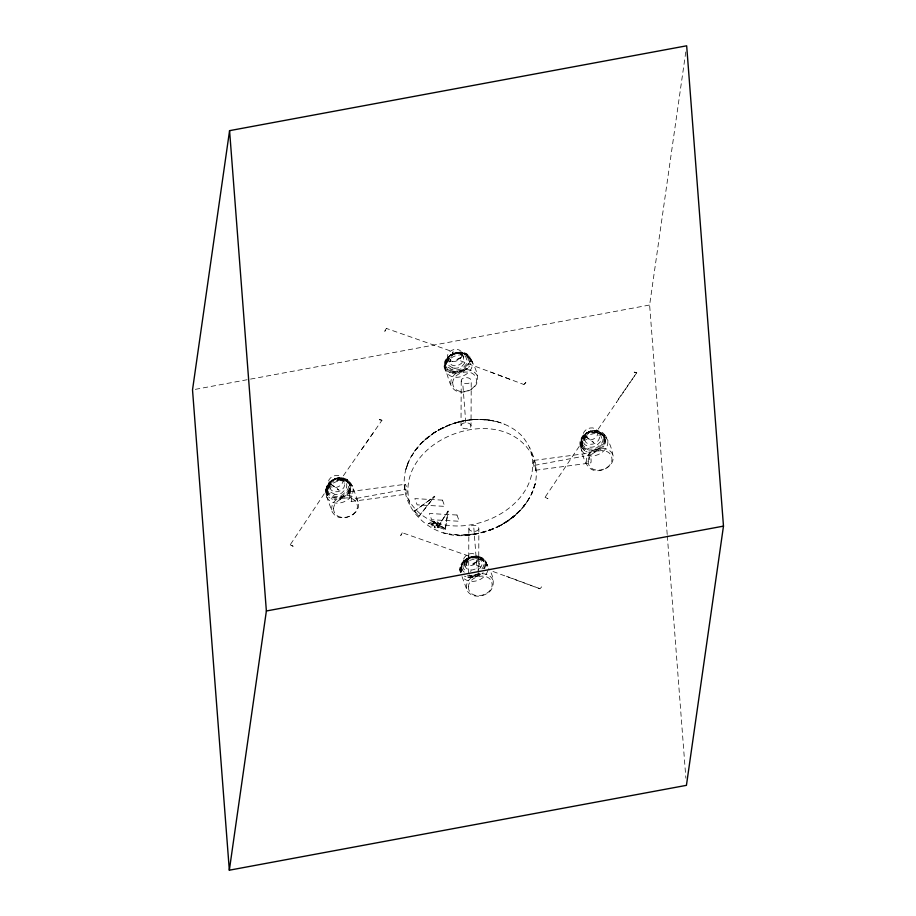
<?xml version="1.0" encoding="UTF-8"?>
<svg xmlns="http://www.w3.org/2000/svg" width="916" height="916" viewBox="0 0 916 916"><rect width="100%" height="100%" fill="white"/><g stroke="black" fill="none" stroke-linecap="round" stroke-linejoin="round"><path stroke-width="0.69" stroke-dasharray="4.58 3.44" d="M581.408 449.928C589.812 465.591 618.266 447.569 603.85 434.127L604.743 444.363C611.751 422.368 573.588 429.031 580.847 447.832C579.92 440.596 586.881 434.882 593.453 433.737C606.976 430.486 611.533 446.916 613.296 456.992C613.571 464.652 605.865 470.16 598.801 470.664C585.931 472.267 583.091 456.477 580.733 447.191M461 425.619L461.229 380.495M460.908 572.683C460.324 558.886 484.587 552.898 488.251 567.382M468.649 573.393L468.866 528.269M471.019 425.906A5.015 3.034 0.3 0 0 463.691 423.066A5.015 3.034 0.3 0 0 463.324 428.322A5.015 3.034 0.3 0 0 471.019 425.906L471.236 380.781A5.015 3.034 0.3 0 0 463.908 377.942A5.015 3.034 0.3 0 0 463.542 383.197A5.015 3.034 0.3 0 0 471.236 380.781M478.667 572.271L478.885 528.555A5.015 3.034 0.3 0 0 471.557 525.715A5.015 3.034 0.3 0 0 471.19 530.971A5.015 3.034 0.3 0 0 478.885 528.555M326.909 490.484L326.806 485.617L328.741 482.812L332.851 479.572L339.618 477.614L342.905 477.797L347.153 479.469L349.42 481.495L352.58 486.671L358.488 502.85L358.465 507.166L356.416 511.426L352.66 514.975L345.996 517.7L339.103 517.494L334.913 515.422L332.279 512.033L326.371 495.854L325.569 490.106L326.806 485.617L326.233 493.598L327.642 495.693L326.909 490.484C328.455 501.808 345.962 499.896 349.03 490.438M439.772 526.986L438.65 524.994L434.436 521.834L430.864 524.467L433.6 527.124M471.019 361.912C469.816 342.824 435.615 355.145 445.943 371.324C449.126 378.457 449.779 391.006 459.866 391.956C464.011 392.517 468.305 391.418 471.786 389.105C483.923 381.285 474.064 366.182 469.725 356.564M486.648 566.008C487.518 557.466 476.068 554.134 469.736 557.42L472.37 556.344M351.023 484.232L350.244 491.571L345.63 496.907M350.37 488.984L350.244 491.571L349.431 483.602L349.477 484.587L347.153 479.469L348.492 481.14M460.473 572.248C457.576 564.76 465.042 558.096 471.809 556.63M604.743 444.363L605.384 436.554M580.698 446.207L580.423 441.523M349.717 490.335L349.843 488.972M581.271 447.134L584.339 450.351L581.832 444.741L581.935 445.886L581.649 439.153M595.995 432.363L595.583 432.009A17.095 7.362 33.8 0 0 592.892 432.306L590.099 433.165L595.972 432.398L636.757 372.686L616.228 402.216M349.019 483.236C342.95 471.912 323.359 482.022 327.424 492.327A12.984 10.076 -20.2 0 1 326.84 488.594A12.778 9.916 -20.2 0 1 327.997 484.816L332.107 480.373M604.32 440.573C603.404 450.512 587.511 455.366 582.313 446.161M667.203 534.486L649.627 305.017L685.855 51.468M439.577 527.57L445.073 529.643L445.439 529.013L448.073 511.071L437.573 527.536A6.687 2.187 25.2 0 1 438.993 527.49L439.84 527.627M349.729 487.839L348.309 494.468L349.305 491.709M445.073 529.643L448.073 511.071L437.573 527.536M434.356 527.708L434.585 526.288L429.455 522.544L435.707 520.78L440.848 524.513L434.585 526.288M582.061 437.779L583.263 435.569L581.58 441.501L582.004 445.061M581.007 440.504L581.362 438.569L581.523 440.516M444.5 367.11L444.535 363.194M460.141 571.206L460.175 567.29M414.364 511.208L434.791 496.22L418.944 516.338L414.364 511.208L434.791 496.22L418.944 516.338M402.227 532.78L400.716 535.597L401.506 533.982A9.023 4.156 -70.5 0 1 402.193 532.711L469.038 556.126L466.038 565.962L467.4 560.638A17.095 7.878 -70.5 0 1 468.797 556.321L469.015 556.104M327.172 487.518L328.901 483.911M465.168 420.49C440.665 424.612 417.295 440.481 407.597 463.851C391.601 506.479 434.218 544.963 475.965 533.788C500.102 529.162 523.299 513.876 532.986 490.701C540.692 472.461 534.097 451.245 522.372 436.371C505.689 418.944 478.873 416.093 456.592 422.482L465.168 420.49L475.312 419.448L470.034 419.883C481.724 418.818 493.701 419.757 504.636 424.223M487.77 570.565C485.079 580.412 470.629 585.141 463.141 577.813M446.665 359.587L445.428 363.228L445.897 366.411M462.305 563.695L461.069 567.325L461.538 570.508M581.843 440.012C583.183 430.795 602.808 426.329 604.446 438.959M445.966 361.11C443.55 366.011 447.958 371.553 453.099 371.724M461.607 565.206L460.966 568.79L462.133 572.042M470.492 361.82L471.042 360.354L469.049 357.091M486.133 565.916L486.682 564.451L484.69 561.187M470.24 364.683L470.755 363.354M484.644 567.851C488.457 564.6 478.507 554.169 484.335 561.508M532.986 490.701C521.548 518.605 490.999 535.597 461.458 535.162L471.03 534.658L469.29 534.818C480.076 533.616 490.884 530.788 500.376 525.383M327.527 486.304L328.111 485.045M475.885 556.481L478.747 556.63L469.129 558.153L470.423 557.844L465.053 560.672L461.698 564.886L464.355 560.89M330.607 484.198L330.905 484.209A17.095 7.362 33.8 0 1 334.649 486.785L339.012 490.163L330.607 484.232L290.177 544.86M585.484 436.623L593.843 442.634L589.492 439.256A17.095 7.362 33.8 0 0 585.736 436.68L545.02 497.331L547.986 498.739L546.394 497.926A9.023 3.893 33.8 0 0 545.089 497.331L545.089 497.331M407.597 463.851L410.86 457.073L416.929 448.153L410.86 457.073M328.844 483.522L329.852 481.759M602.533 445.966L601.526 447.729M524.044 384.491L524.067 384.445A9.023 4.156 -70.5 0 1 524.879 383.483L525.876 382.43L524.112 384.502M483.671 568.63L484.278 567.439A11.095 8.61 -20.2 0 0 483.751 560.477L478.347 556.985A12.778 9.916 -20.2 0 0 473.812 556.653A12.984 10.076 -20.2 0 0 470.664 557.237A12.778 9.916 -20.2 0 0 466.313 559.229M341.05 479.961L335.256 480.694L338.061 479.835A17.095 7.362 33.8 0 1 340.741 479.537L381.972 420.272M529.734 497.48L523.689 506.445L525.486 503.995M447.821 357.812L446.058 360.79C449.046 354.332 456.786 352.694 463.233 352.477L453.672 353.37L456.729 352.248M481.976 568.928L483.27 566.741A10.316 8.004 -20.2 0 0 482.766 560.271L482.056 559.39M602.888 447.397L603.919 445.897M361.396 449.745L373.9 431.848M468.603 367.327L469.53 366.091M330.035 482.194L328.489 484.369A11.885 9.217 -20.2 0 0 327.596 486.74A12.08 9.378 -20.2 0 0 327.951 491.423C324.802 483.866 335.932 475.267 343.958 479.079M584.626 434.928L583.08 437.104A11.885 9.217 -20.2 0 0 582.004 440.745A12.08 9.378 -20.2 0 0 582.542 444.157C579.381 436.6 590.522 428.001 598.549 431.814M330.997 481.324L332.474 479.789M345.779 495.43L344.313 496.964M415.108 450.558C428.814 432.535 450.661 421.589 473.068 419.654L470.034 419.883M585.587 434.058L587.053 432.524M600.369 448.164L598.904 449.699M448.714 356.793L445.943 360.492A11.095 8.61 -20.2 0 0 446.481 367.453L451.886 370.934A12.778 9.916 -20.2 0 0 456.42 371.266A12.984 10.076 -20.2 0 0 459.557 370.682A12.778 9.916 -20.2 0 0 463.92 368.701L468.637 363.331A11.095 8.61 -20.2 0 0 468.11 356.381L462.706 352.889M479.652 568.699L481.53 565.962A8.828 6.847 -20.2 0 0 481.106 560.42L476.801 557.649A10.168 7.889 -20.2 0 0 474.442 557.34A10.339 8.026 -20.2 0 0 470.687 557.844A10.168 7.889 -20.2 0 0 467.229 559.424L463.473 563.695A8.828 6.847 -20.2 0 0 463.897 569.225L466.13 571.206M453.225 372.308L461.538 370.957L460.187 371.129L467.263 368.45L462.695 371.747M585.599 433.966L582.587 437.482A12.778 9.916 -20.2 0 0 581.431 441.397A12.984 10.076 -20.2 0 0 581.614 443.871A12.778 9.916 -20.2 0 0 583.332 447.191L589.125 450.248A11.095 8.61 -20.2 0 0 597.759 448.657L602.934 443.55A12.778 9.916 -20.2 0 0 604.091 439.703A12.984 10.076 -20.2 0 0 603.518 435.97A12.778 9.916 -20.2 0 0 602.19 433.84M420.433 443.985L426.249 438.775M520.322 510.132L507.086 521.673L514.345 516.109L500.892 525.303L508.357 520.78L516.177 514.471M448.302 357.045L449.745 355.855M465.385 559.951L461.584 564.588A11.095 8.61 -20.2 0 0 462.122 571.55L462.889 572.489M514.334 515.788L512.124 517.758L514.185 516.074M600.22 449.653L601.537 448.554M481.85 573.771L483.133 572.706M330.71 481.381L333.31 479.629A10.316 8.004 -20.2 0 1 337.26 478.198A10.316 8.004 -20.2 0 1 341.325 478.129L344.954 479.583M585.301 434.115L586.698 433.108M424.371 440.287L432.97 433.692M333.664 479.618L335.496 478.404L339.699 477.625M343.122 497.136L337.374 499.735M588.255 432.352L590.076 431.138L594.289 430.36M597.701 449.87L591.965 452.47M449.413 356.038L450.912 355.007A11.885 9.217 -20.2 0 1 453.546 353.656A12.984 10.076 -20.2 0 1 458.172 352.557A12.778 9.916 -20.2 0 1 462.626 352.912M465.053 560.134L466.553 559.104A11.885 9.217 -20.2 0 1 469.187 557.752A12.08 9.378 -20.2 0 1 473.538 556.722A11.885 9.217 -20.2 0 1 477.751 557.031L482.423 559.207L479.812 557.718M477.763 570.221L478.759 569.5M480.19 574.63C476.663 577.137 471.832 577.904 467.618 577.114L480.19 574.63L471.179 577.595M465.958 559.344L463.519 560.993L468.649 558.497M586.48 433.188L587.889 432.363A10.316 8.004 -20.2 0 1 595.938 430.864L599.533 432.318M507.624 520.861L497.835 526.677L500.296 525.257M461.973 370.522L466.805 367.27L469.519 362.484L469.175 358.03L466.507 354.904L468.694 357.412M442.92 427.738C431.436 433.188 421.475 441.604 414.112 451.954L420.868 443.573L434.218 432.57L449.046 424.978L458.801 421.91L448.027 425.39M431.161 524.067L434.745 523.62A4.626 2.221 13 0 1 438.088 524.685L438.65 524.994M480.076 573.347L473.847 575.832M464.71 369.766L467.263 368.45M344.153 497.766L339.183 499.472L337.077 499.128M598.743 450.512L593.774 452.206L591.667 451.863M446.378 370.156C451.393 375.297 458.801 372.789 464.584 370.74L459.34 371.781L461.034 371.198M440.287 429.295L437.871 430.497L448.096 425.631M470.126 557.237L466.29 558.932L471.328 557.329L469.633 557.913M334.409 478.839L336.023 478.244M588.999 431.585L590.614 430.978M493.793 528.75L476.4 533.925M454.874 372.194L452.16 373.133L454.783 372.629M492.499 528.933L481.816 532.597L484.335 531.784M456.26 422.768L453.443 423.535L464.63 420.765M438.879 527.742L434.436 521.834L431.802 526.059L432.604 526.597L434.436 521.834L438.913 525.246L445.405 528.543L438.913 525.246L434.436 521.834L438.581 527.811M195.337 389.346L649.627 305.017M356.553 498.396L405.914 489.236M534.681 465.328L584.03 456.157M461.286 372.64L458.298 372.766M453.122 351.858L452.882 352.065A17.095 7.878 -70.5 0 0 451.474 356.381L450.111 361.705L453.122 351.858L386.323 328.397M459.729 352.179L450.592 354.813L460.313 352.935L466.782 355.11L465.408 354.194M456.912 360.068L462.362 356.988L459.443 358.076A17.095 7.878 -70.5 0 0 456.981 359.519L524.044 384.56M467.618 577.114L477.236 576.404M533.925 460.405L589.274 453.099M349.798 491.617L405.158 484.312M535.436 470.24L590.786 462.935M351.32 501.453L406.67 494.148M472.599 557.329L482.022 557.695L479.057 556.917M475.965 533.788L459.809 535.242L448.932 534.028L459.168 535.116M467.526 534.91L465.133 535.104L471.03 534.658M475.782 556.917L477.431 556.802M471.809 575.969L467.412 575.706M456.168 371.873L448.84 371.976L451.611 372.194M481.427 419.436L472.862 419.62L481.473 419.425L491.331 420.513L479.675 419.448M489.568 420.146L486.51 419.768L497.354 421.738M476.274 557.077L481.461 558.474M588.69 452.275L590.282 452.515M334.1 499.541L335.691 499.781M462.271 353.152C454.737 350.805 443.607 358.007 446.47 365.507M479.183 557.649C471.488 554.249 459.156 561.634 462.111 569.603M443.241 532.814L451.027 534.406M465.053 353.702L467.046 354.252M334.844 494.342L330.229 491.903A10.168 7.889 -20.2 0 1 328.867 489.27A10.339 8.026 -20.2 0 1 328.718 487.243M434.722 527.547L435.901 527.822M472.793 564.313L478.289 561.256L475.358 562.344A17.095 7.878 -70.5 0 0 472.896 563.787L484.908 568.618M463.21 353.313L464.446 353.782M462.111 352.935L463.542 353.553M452.55 367.9L448.256 365.129A8.828 6.847 -20.2 0 1 447.832 359.587L451.588 355.328A10.168 7.889 -20.2 0 1 455.057 353.748A10.339 8.026 -20.2 0 1 457.553 353.278M452.046 369.709L447.019 366.469A10.316 8.004 -20.2 0 1 446.516 359.988M492.98 571.481L539.959 588.816L541.791 586.698L540.795 587.751A9.023 4.156 -70.5 0 0 539.993 588.713L506.411 576.233M464.389 576.141L465.946 576.714M490.484 371.976L510.853 379.625M585.713 451.348L587.122 451.943M331.123 498.613L332.542 499.209M464.172 353.61L465.82 354.377M463.37 353.324L465.591 354.664M600.404 432.466L599.156 431.86L601.388 433.245M345.824 479.732L344.565 479.125L348.927 483.236M467.389 355.156L469.038 356.129M447.626 369.858L445.989 368.885M483.03 559.252L484.679 560.226M464.515 353.862L466.473 355.442M445.439 529.013L441.878 527.227A5.736 2.175 26.2 0 0 437.905 526.975M480.156 557.959L481.232 558.771M414.433 510.888L419.081 515.971M599.488 432.169L602.545 435.695A12.08 9.378 -20.2 0 1 602.9 440.378A11.885 9.217 -20.2 0 1 602.007 442.749L597.186 447.489A10.316 8.004 -20.2 0 1 589.148 448.977L583.767 446.126A11.885 9.217 -20.2 0 1 582.542 444.157M344.897 479.434L347.954 482.961A12.08 9.378 -20.2 0 1 348.492 486.43A11.885 9.217 -20.2 0 1 347.416 490.014L342.607 494.755A10.316 8.004 -20.2 0 1 334.558 496.243L329.188 493.392A11.885 9.217 -20.2 0 1 327.951 491.423M328.649 496.999L329.783 497.926M481.186 558.623L483.316 561.233M464.252 572.214L462.66 570.565A10.316 8.004 -20.2 0 1 462.156 564.084M445.966 367.923L444.157 365.14M461.607 572.019L459.798 569.248M600.461 432.89L601.308 433.715M599.831 434.024L595.217 431.585A8.828 6.847 -20.2 0 0 588.347 432.856L584.225 436.921A10.168 7.889 -20.2 0 0 583.469 439.004A10.339 8.026 -20.2 0 0 583.458 442.004A10.168 7.889 -20.2 0 0 584.82 444.638L589.435 447.077A8.828 6.847 -20.2 0 0 596.305 445.806L600.415 441.741A10.168 7.889 -20.2 0 0 601.343 438.684A10.339 8.026 -20.2 0 0 601.194 436.657A10.168 7.889 -20.2 0 0 599.831 434.07M347.599 481.106L341.805 478.049A11.095 8.61 -20.2 0 0 333.172 479.652M345.882 480.144L346.729 480.98A11.885 9.217 -20.2 0 1 347.954 483.018M466.416 355.293L467.675 357.137M326.829 497.193C333.378 509.869 357.217 500.445 352.58 486.671C346.202 474.603 324.001 482.526 326.371 495.854M582.874 448.348L584.339 450.351M349.649 483.98L350.084 485.308L349.42 481.495L350.313 482.938M580.252 443.47L582.152 448.542L581.282 444.18L581.717 445.508M351.114 486.018L349.42 481.495M485.365 560.661L488.01 567.645M445.508 369.045L444.409 366.606M351.904 485.423L351.011 483.877L352.58 486.671M612.621 454.244C606.06 441.581 582.232 451.004 586.87 464.767M533.146 456.889C502.277 396.765 388.395 441.386 410.826 506.857M477.156 375.64C470.595 362.976 446.768 372.388 451.405 386.163M492.797 579.736C486.041 566.397 460.553 577.618 467.721 591.507C471.74 597.232 480.213 597.232 485.881 594.129C496.312 589.572 494.159 576.359 488.697 568.618M407.448 497.663C438.317 557.787 552.199 513.178 529.769 447.695M358.03 501.51C351.481 488.835 327.642 498.258 332.279 512.033M603.518 435.97L601.285 432.947L596.385 430.783A11.095 8.61 -20.2 0 0 587.763 432.386M597.679 431.528A7.568 5.874 -20.2 0 1 588.484 440.012A7.568 5.874 -20.2 0 1 585.381 430.325A7.568 5.874 -20.2 0 1 597.679 431.528L599.259 435.798A7.568 5.874 -20.2 0 1 590.064 444.283A7.568 5.874 -20.2 0 1 586.961 434.596A7.568 5.874 -20.2 0 1 599.259 435.798M583.355 436.382L584.923 440.653M463.519 357.24A7.568 5.874 -20.2 0 0 451.222 356.038A7.568 5.874 -20.2 0 0 454.325 365.736A7.568 5.874 -20.2 0 0 463.519 357.24L461.95 352.969A11.885 9.217 -20.2 0 0 459.271 352.591A12.08 9.378 -20.2 0 0 453.546 353.645A12.778 9.916 -20.2 0 0 450.672 355.122M447.626 357.835L449.195 362.106M477.877 557.237A7.568 5.874 -20.2 0 1 468.683 565.722A7.568 5.874 -20.2 0 1 465.58 556.035A7.568 5.874 -20.2 0 1 477.877 557.237L479.446 561.508A7.568 5.874 -20.2 0 1 470.252 569.992A7.568 5.874 -20.2 0 1 467.149 560.306A7.568 5.874 -20.2 0 1 479.446 561.508M463.542 562.092L465.11 566.363M462.042 576.656L467.046 590.259M342.847 479.057A7.568 5.874 -20.2 0 1 333.653 487.541A7.568 5.874 -20.2 0 1 330.55 477.854A7.568 5.874 -20.2 0 1 342.847 479.057L344.416 483.327A7.568 5.874 -20.2 0 1 335.222 491.812A7.568 5.874 -20.2 0 1 332.119 482.125A7.568 5.874 -20.2 0 1 344.416 483.327M328.512 483.911L330.092 488.182M471.087 359.095C478.312 373.27 452.951 384.789 445.943 371.324C440.997 356.965 467.194 347.656 472.152 362.141M487.243 564.645L487.793 566.248M327.642 495.693L325.775 488.72L326.233 493.598M603.85 434.127L605.842 441.42M460.05 570.702L460.485 572.008M667.317 535.906L685.878 778.211M462.958 385.968L466.015 425.768M473.847 528.017L476.927 568.206M467.137 356.175A10.316 8.004 -20.2 0 1 467.629 362.656L463.233 367.637A11.885 9.217 -20.2 0 1 460.599 368.988A12.08 9.378 -20.2 0 1 456.26 370.018A11.885 9.217 -20.2 0 1 452.115 369.698M457.496 353.301A10.168 7.889 -20.2 0 1 461.103 353.565L465.465 356.324A8.828 6.847 -20.2 0 1 465.889 361.866L462.122 366.125A10.168 7.889 -20.2 0 1 458.664 367.705A10.339 8.026 -20.2 0 1 454.909 368.209M454.977 368.198A10.168 7.889 -20.2 0 1 452.619 367.889M478.186 573.599A12.778 9.916 -20.2 0 1 476.732 574.263A12.984 10.076 -20.2 0 1 472.049 575.362M472.141 575.351A12.778 9.916 -20.2 0 1 469.049 575.294M478.656 573.679A5.015 3.034 0.3 0 1 474.74 576.508A5.015 3.034 0.3 0 1 469.21 574.927M470.263 571.286A5.015 3.034 0.3 0 1 471.328 570.84M601.32 433.783A11.885 9.217 -20.2 0 1 602.545 435.753M347.611 481.175A12.778 9.916 -20.2 0 1 349.317 484.495A12.984 10.076 -20.2 0 1 349.511 486.969A12.778 9.916 -20.2 0 1 348.343 490.816L343.168 495.911A11.095 8.61 -20.2 0 1 334.523 497.525L328.741 494.457A12.778 9.916 -20.2 0 1 327.424 492.327M328.718 487.301A10.168 7.889 -20.2 0 1 329.645 484.232L333.756 480.121A8.828 6.847 -20.2 0 1 340.637 478.85L345.24 481.289A10.168 7.889 -20.2 0 1 346.603 483.923A10.339 8.026 -20.2 0 1 346.603 486.98A10.168 7.889 -20.2 0 1 345.836 489.007L341.714 493.071A8.828 6.847 -20.2 0 1 334.832 494.342M333.561 508.598C333.951 522.338 356.645 518.754 357.412 506.72C357.022 492.98 334.317 496.564 333.561 508.598M452.687 382.728C453.077 396.468 475.77 392.884 476.526 380.85C476.137 367.11 453.443 370.694 452.687 382.728M468.328 586.824C468.717 600.564 491.411 596.98 492.167 584.946C491.778 571.206 469.084 574.79 468.328 586.824M588.152 461.332C588.541 475.072 611.235 471.488 611.991 459.454C611.602 445.714 588.908 449.298 588.152 461.332M386.334 328.443L384.789 331.34L385.579 329.714A9.023 4.156 -70.5 0 1 386.266 328.443M535.207 483.762L531.749 493.495L535.207 483.762M407.414 465.088L405.387 470.79L408.857 461.103L407.414 465.088M526.528 502.678L520.483 510.292L513.452 516.91L520.483 510.292L526.528 502.678M430.165 523.609L428.413 523.757L430.165 523.609M442.474 500.136L414.845 498.613L417.135 504.842L444.764 506.365L442.474 500.136M456.981 515.021L429.364 513.498L431.654 519.727L459.282 521.25L456.981 515.021M635.532 372.388L634.147 372.148L636.723 372.743A9.023 3.893 33.8 0 0 635.532 372.388M380.69 419.917L379.304 419.677L381.926 420.215A9.023 3.893 33.8 0 0 380.69 419.917M290.257 544.86L293.154 546.268L291.551 545.455A9.023 3.893 33.8 0 0 290.257 544.86M452.756 361.465A7.568 5.874 -20.2 0 0 461.95 352.969A7.568 5.874 -20.2 0 0 449.653 351.767A7.568 5.874 -20.2 0 0 452.756 361.465M533.593 462.362A5.015 0.882 82.5 0 0 535.207 470.263A5.015 0.882 82.5 0 0 535.242 463.359A5.015 0.882 82.5 0 0 533.593 462.362M588.942 455.046A5.015 0.882 82.5 0 0 590.557 462.958A5.015 0.882 82.5 0 0 590.591 456.042A5.015 0.882 82.5 0 0 588.942 455.046M404.815 486.259A5.015 0.882 82.5 0 0 406.441 494.171A5.015 0.882 82.5 0 0 406.475 487.255A5.015 0.882 82.5 0 0 404.815 486.259M349.465 493.575A5.015 0.882 82.5 0 0 351.091 501.476A5.015 0.882 82.5 0 0 351.126 494.571A5.015 0.882 82.5 0 0 349.465 493.575"/><path stroke-width="1.37" d="M229.572 130.656L192.52 389.873L229.332 870.2L686.428 785.344L723.48 526.128L686.668 45.8L229.572 130.656L266.373 610.983L229.332 870.2M266.373 610.983L723.48 526.128"/></g></svg>
